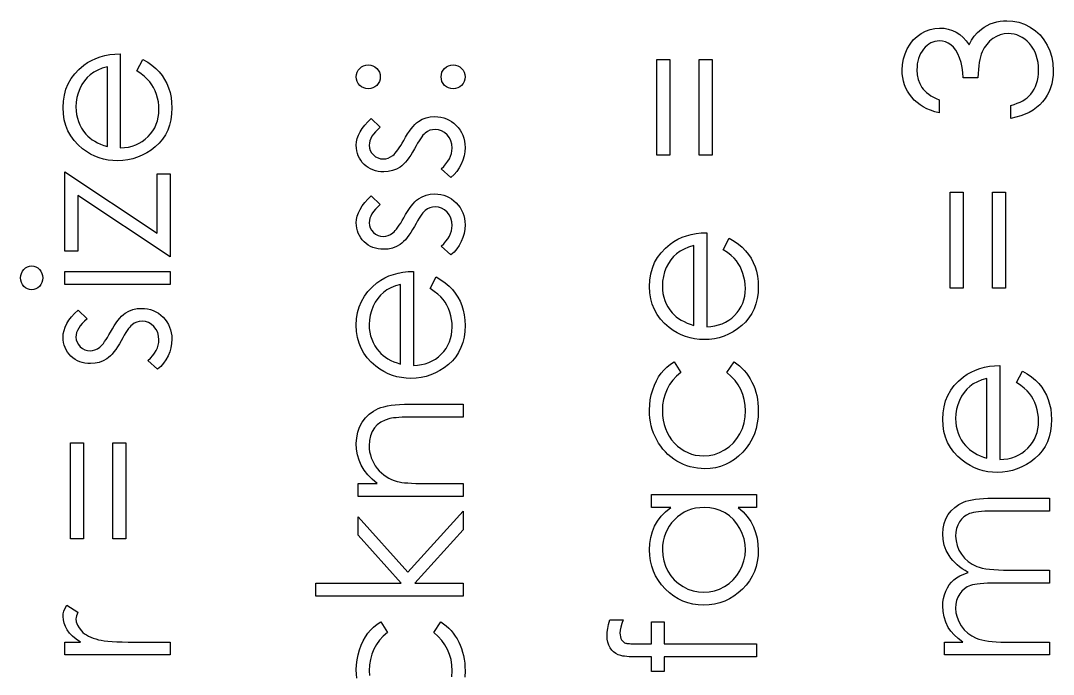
# Model space of a CAD drawing. Header units: millimetres. Extents: x -512 to -50, y 143 to 454.
# Drawn here: x -402.49 to -380.95, y 183.15 to 196.79 of the extents above; entities that cross this region are included whole.
import ezdxf

# ---------------------------------------------------------------- set-up
doc = ezdxf.new("R2010")
doc.units = ezdxf.units.MM

msp = doc.modelspace()

# ---------------------------------------------------------------- linework, layer by layer
at = {"color": 7, "linetype": 'Continuous', "flags": 128}
for points in [[(-383.337, 195.133), (-383.337, 194.863), (-383.337, 194.863), (-383.427, 194.887), (-383.512, 194.916), (-383.591, 194.949), (-383.665, 194.987), (-383.733, 195.03), (-383.796, 195.078), (-383.855, 195.131), (-383.907, 195.189), (-383.954, 195.25), (-383.994, 195.314), (-384.028, 195.381), (-384.057, 195.451), (-384.078, 195.523), (-384.094, 195.598), (-384.104, 195.676), (-384.107, 195.756), (-384.107, 195.756), (-384.1, 195.874), (-384.08, 195.987), (-384.046, 196.095), (-383.999, 196.201), (-383.941, 196.298), (-383.873, 196.383), (-383.795, 196.457), (-383.709, 196.52), (-383.616, 196.569), (-383.522, 196.604), (-383.426, 196.625), (-383.327, 196.633), (-383.327, 196.633), (-383.232, 196.627), (-383.143, 196.611), (-383.058, 196.583), (-382.978, 196.545), (-382.903, 196.496), (-382.834, 196.436), (-382.769, 196.365), (-382.71, 196.282), (-382.71, 196.282), (-382.661, 196.377), (-382.602, 196.463), (-382.533, 196.539), (-382.454, 196.607), (-382.454, 196.607), (-382.394, 196.649), (-382.331, 196.686), (-382.268, 196.717), (-382.201, 196.742), (-382.134, 196.761), (-382.065, 196.775), (-381.994, 196.783), (-381.921, 196.786), (-381.921, 196.786), (-381.795, 196.778), (-381.673, 196.752), (-381.552, 196.71), (-381.436, 196.649), (-381.327, 196.575), (-381.231, 196.488), (-381.149, 196.389), (-381.079, 196.277), (-381.024, 196.155), (-380.984, 196.027), (-380.961, 195.891), (-380.953, 195.749), (-380.953, 195.749), (-380.956, 195.652), (-380.967, 195.56), (-380.985, 195.472), (-381.009, 195.387), (-381.04, 195.308), (-381.079, 195.232), (-381.125, 195.16), (-381.177, 195.092), (-381.237, 195.029), (-381.303, 194.972), (-381.376, 194.92), (-381.455, 194.874), (-381.54, 194.834), (-381.633, 194.8), (-381.732, 194.771), (-381.837, 194.748), (-381.837, 194.748), (-381.837, 195.017), (-381.837, 195.017), (-381.768, 195.039), (-381.704, 195.062), (-381.644, 195.089), (-381.59, 195.117), (-381.541, 195.147), (-381.497, 195.18), (-381.457, 195.215), (-381.423, 195.252), (-381.423, 195.252), (-381.385, 195.303), (-381.352, 195.357), (-381.323, 195.415), (-381.301, 195.476), (-381.283, 195.54), (-381.271, 195.608), (-381.263, 195.679), (-381.26, 195.753), (-381.26, 195.753), (-381.263, 195.838), (-381.272, 195.917), (-381.287, 195.993), (-381.308, 196.065), (-381.334, 196.131), (-381.367, 196.195), (-381.406, 196.253), (-381.45, 196.308), (-381.499, 196.357), (-381.549, 196.399), (-381.602, 196.436), (-381.656, 196.465), (-381.713, 196.488), (-381.772, 196.504), (-381.833, 196.514), (-381.895, 196.517), (-381.895, 196.517), (-381.979, 196.511), (-382.06, 196.491), (-382.138, 196.459), (-382.214, 196.413), (-382.283, 196.357), (-382.343, 196.292), (-382.394, 196.217), (-382.436, 196.134), (-382.455, 196.088), (-382.471, 196.035), (-382.485, 195.977), (-382.497, 195.912), (-382.508, 195.842), (-382.517, 195.765), (-382.524, 195.683), (-382.53, 195.594), (-382.53, 195.594), (-382.837, 195.594), (-382.837, 195.594), (-382.842, 195.705), (-382.855, 195.811), (-382.877, 195.912), (-382.908, 196.008), (-382.946, 196.095), (-382.989, 196.169), (-383.037, 196.23), (-383.089, 196.279), (-383.145, 196.316), (-383.203, 196.342), (-383.265, 196.358), (-383.328, 196.363), (-383.328, 196.363), (-383.375, 196.361), (-383.421, 196.353), (-383.465, 196.339), (-383.507, 196.321), (-383.547, 196.297), (-383.586, 196.267), (-383.623, 196.232), (-383.659, 196.192), (-383.692, 196.148), (-383.72, 196.101), (-383.744, 196.051), (-383.764, 195.999), (-383.779, 195.943), (-383.79, 195.885), (-383.796, 195.824), (-383.799, 195.76), (-383.799, 195.76), (-383.792, 195.658), (-383.772, 195.562), (-383.74, 195.475), (-383.694, 195.393), (-383.665, 195.356), (-383.632, 195.32), (-383.595, 195.285), (-383.552, 195.252), (-383.505, 195.219), (-383.454, 195.189), (-383.398, 195.16), (-383.337, 195.133)], [(-400.068, 195.74), (-399.942, 195.979), (-399.942, 195.979), (-399.842, 195.92), (-399.752, 195.857), (-399.672, 195.789), (-399.602, 195.717), (-399.541, 195.641), (-399.488, 195.561), (-399.442, 195.475), (-399.405, 195.384), (-399.376, 195.289), (-399.354, 195.187), (-399.342, 195.08), (-399.337, 194.966), (-399.337, 194.966), (-399.343, 194.84), (-399.359, 194.721), (-399.386, 194.609), (-399.424, 194.504), (-399.473, 194.407), (-399.532, 194.316), (-399.602, 194.232), (-399.683, 194.155), (-399.771, 194.087), (-399.862, 194.027), (-399.956, 193.978), (-400.052, 193.937), (-400.152, 193.904), (-400.253, 193.881), (-400.358, 193.868), (-400.466, 193.863), (-400.466, 193.863), (-400.567, 193.868), (-400.665, 193.879), (-400.761, 193.899), (-400.854, 193.926), (-400.944, 193.962), (-401.031, 194.005), (-401.116, 194.057), (-401.198, 194.116), (-401.198, 194.116), (-401.293, 194.199), (-401.376, 194.289), (-401.447, 194.386), (-401.504, 194.49), (-401.549, 194.601), (-401.581, 194.718), (-401.6, 194.842), (-401.607, 194.973), (-401.607, 194.973), (-401.6, 195.107), (-401.58, 195.235), (-401.546, 195.356), (-401.498, 195.47), (-401.438, 195.577), (-401.364, 195.676), (-401.276, 195.77), (-401.175, 195.856), (-401.175, 195.856), (-401.096, 195.911), (-401.013, 195.958), (-400.925, 195.999), (-400.833, 196.032), (-400.735, 196.059), (-400.633, 196.078), (-400.526, 196.089), (-400.414, 196.094), (-400.414, 196.094), (-400.414, 194.133), (-400.414, 194.133), (-400.328, 194.138), (-400.245, 194.15), (-400.166, 194.169), (-400.092, 194.196), (-400.021, 194.228), (-399.955, 194.268), (-399.892, 194.315), (-399.833, 194.368), (-399.78, 194.427), (-399.734, 194.489), (-399.695, 194.554), (-399.663, 194.624), (-399.638, 194.696), (-399.621, 194.771), (-399.61, 194.85), (-399.607, 194.933), (-399.607, 194.933), (-399.61, 195.013), (-399.619, 195.092), (-399.635, 195.17), (-399.658, 195.247), (-399.686, 195.321), (-399.718, 195.389), (-399.754, 195.451), (-399.794, 195.507), (-399.843, 195.562), (-399.905, 195.619), (-399.98, 195.678), (-400.068, 195.74)], [(-400.683, 195.825), (-400.79, 195.793), (-400.884, 195.754), (-400.968, 195.709), (-401.04, 195.657), (-401.104, 195.598), (-401.161, 195.53), (-401.212, 195.453), (-401.256, 195.367), (-401.291, 195.276), (-401.317, 195.181), (-401.332, 195.085), (-401.337, 194.987), (-401.337, 194.987), (-401.334, 194.906), (-401.325, 194.828), (-401.308, 194.753), (-401.286, 194.681), (-401.257, 194.612), (-401.222, 194.545), (-401.18, 194.482), (-401.132, 194.422), (-401.132, 194.422), (-401.092, 194.38), (-401.048, 194.341), (-400.999, 194.304), (-400.945, 194.27), (-400.887, 194.239), (-400.823, 194.21), (-400.756, 194.184), (-400.683, 194.161), (-400.683, 194.161), (-400.683, 195.825)], [(-395.491, 195.613), (-395.486, 195.663), (-395.473, 195.71), (-395.45, 195.752), (-395.418, 195.79), (-395.38, 195.822), (-395.338, 195.845), (-395.292, 195.859), (-395.241, 195.863), (-395.241, 195.863), (-395.191, 195.859), (-395.144, 195.845), (-395.102, 195.822), (-395.064, 195.79), (-395.032, 195.752), (-395.009, 195.71), (-394.996, 195.663), (-394.991, 195.613), (-394.991, 195.613), (-394.996, 195.564), (-395.009, 195.518), (-395.032, 195.475), (-395.064, 195.437), (-395.102, 195.405), (-395.144, 195.382), (-395.191, 195.368), (-395.241, 195.363), (-395.241, 195.363), (-395.29, 195.368), (-395.337, 195.382), (-395.379, 195.405), (-395.418, 195.437), (-395.45, 195.475), (-395.473, 195.518), (-395.486, 195.564), (-395.491, 195.613)], [(-393.722, 195.613), (-393.717, 195.663), (-393.704, 195.71), (-393.681, 195.752), (-393.649, 195.79), (-393.611, 195.822), (-393.569, 195.845), (-393.522, 195.859), (-393.472, 195.863), (-393.472, 195.863), (-393.423, 195.859), (-393.376, 195.845), (-393.334, 195.822), (-393.296, 195.79), (-393.263, 195.752), (-393.241, 195.71), (-393.227, 195.663), (-393.222, 195.613), (-393.222, 195.613), (-393.227, 195.564), (-393.241, 195.518), (-393.263, 195.475), (-393.296, 195.437), (-393.334, 195.405), (-393.376, 195.382), (-393.423, 195.368), (-393.472, 195.363), (-393.472, 195.363), (-393.522, 195.368), (-393.569, 195.382), (-393.611, 195.405), (-393.649, 195.437), (-393.681, 195.475), (-393.704, 195.518), (-393.717, 195.564), (-393.722, 195.613)], [(-389.222, 195.979), (-388.953, 195.979), (-388.953, 195.979), (-388.953, 193.979), (-388.953, 193.979), (-389.222, 193.979), (-389.222, 193.979), (-389.222, 195.979)], [(-388.337, 195.979), (-388.068, 195.979), (-388.068, 195.979), (-388.068, 193.979), (-388.068, 193.979), (-388.337, 193.979), (-388.337, 193.979), (-388.337, 195.979)], [(-395.179, 194.748), (-394.991, 194.565), (-394.991, 194.565), (-395.045, 194.517), (-395.092, 194.469), (-395.132, 194.421), (-395.164, 194.374), (-395.189, 194.327), (-395.208, 194.28), (-395.218, 194.233), (-395.222, 194.187), (-395.222, 194.187), (-395.217, 194.13), (-395.2, 194.078), (-395.172, 194.029), (-395.134, 193.985), (-395.087, 193.949), (-395.037, 193.923), (-394.984, 193.907), (-394.927, 193.902), (-394.927, 193.902), (-394.875, 193.907), (-394.825, 193.92), (-394.776, 193.944), (-394.728, 193.976), (-394.728, 193.976), (-394.703, 193.997), (-394.677, 194.024), (-394.651, 194.055), (-394.623, 194.092), (-394.595, 194.134), (-394.564, 194.181), (-394.534, 194.232), (-394.502, 194.289), (-394.502, 194.289), (-394.462, 194.359), (-394.423, 194.423), (-394.384, 194.481), (-394.345, 194.533), (-394.307, 194.58), (-394.269, 194.621), (-394.232, 194.655), (-394.194, 194.684), (-394.194, 194.684), (-394.117, 194.729), (-394.034, 194.761), (-393.947, 194.78), (-393.855, 194.786), (-393.855, 194.786), (-393.79, 194.783), (-393.728, 194.775), (-393.668, 194.761), (-393.611, 194.741), (-393.555, 194.714), (-393.503, 194.683), (-393.454, 194.646), (-393.406, 194.603), (-393.363, 194.555), (-393.326, 194.505), (-393.294, 194.452), (-393.268, 194.396), (-393.248, 194.338), (-393.233, 194.276), (-393.225, 194.211), (-393.222, 194.144), (-393.222, 194.144), (-393.227, 194.053), (-393.242, 193.965), (-393.266, 193.878), (-393.301, 193.794), (-393.345, 193.714), (-393.395, 193.641), (-393.453, 193.576), (-393.519, 193.517), (-393.519, 193.517), (-393.722, 193.696), (-393.722, 193.696), (-393.668, 193.747), (-393.621, 193.8), (-393.581, 193.853), (-393.549, 193.907), (-393.524, 193.961), (-393.506, 194.017), (-393.495, 194.073), (-393.491, 194.13), (-393.491, 194.13), (-393.498, 194.208), (-393.518, 194.279), (-393.55, 194.345), (-393.596, 194.404), (-393.651, 194.454), (-393.711, 194.489), (-393.775, 194.51), (-393.844, 194.517), (-393.844, 194.517), (-393.901, 194.512), (-393.955, 194.499), (-394.006, 194.476), (-394.053, 194.443), (-394.053, 194.443), (-394.076, 194.422), (-394.101, 194.395), (-394.127, 194.362), (-394.154, 194.324), (-394.183, 194.279), (-394.214, 194.229), (-394.245, 194.173), (-394.279, 194.111), (-394.279, 194.111), (-394.317, 194.044), (-394.355, 193.983), (-394.393, 193.928), (-394.43, 193.877), (-394.467, 193.833), (-394.504, 193.794), (-394.542, 193.761), (-394.578, 193.733), (-394.578, 193.733), (-394.655, 193.689), (-394.736, 193.658), (-394.823, 193.639), (-394.916, 193.633), (-394.916, 193.633), (-394.977, 193.635), (-395.034, 193.642), (-395.09, 193.655), (-395.143, 193.672), (-395.193, 193.694), (-395.241, 193.721), (-395.286, 193.753), (-395.328, 193.789), (-395.366, 193.83), (-395.399, 193.874), (-395.427, 193.919), (-395.45, 193.967), (-395.468, 194.018), (-395.481, 194.072), (-395.489, 194.128), (-395.491, 194.187), (-395.491, 194.187), (-395.486, 194.256), (-395.472, 194.326), (-395.447, 194.396), (-395.413, 194.467), (-395.369, 194.536), (-395.316, 194.607), (-395.253, 194.678), (-395.179, 194.748)], [(-401.568, 191.979), (-401.568, 193.633), (-401.568, 193.633), (-399.645, 192.357), (-399.645, 192.357), (-399.645, 193.594), (-399.645, 193.594), (-399.376, 193.594), (-399.376, 193.594), (-399.376, 191.863), (-399.376, 191.863), (-401.299, 193.139), (-401.299, 193.139), (-401.299, 191.979), (-401.299, 191.979), (-401.568, 191.979)], [(-383.106, 193.21), (-382.837, 193.21), (-382.837, 193.21), (-382.837, 191.21), (-382.837, 191.21), (-383.107, 191.21), (-383.107, 191.21), (-383.107, 193.21)], [(-382.222, 193.21), (-381.953, 193.21), (-381.953, 193.21), (-381.953, 191.21), (-381.953, 191.21), (-382.222, 191.21), (-382.222, 191.21), (-382.222, 193.21)], [(-395.179, 193.133), (-394.991, 192.95), (-394.991, 192.95), (-395.045, 192.902), (-395.092, 192.854), (-395.132, 192.806), (-395.164, 192.759), (-395.189, 192.711), (-395.208, 192.664), (-395.218, 192.618), (-395.222, 192.571), (-395.222, 192.571), (-395.217, 192.515), (-395.2, 192.463), (-395.172, 192.414), (-395.134, 192.37), (-395.087, 192.333), (-395.037, 192.308), (-394.984, 192.292), (-394.927, 192.286), (-394.927, 192.286), (-394.875, 192.291), (-394.825, 192.305), (-394.776, 192.329), (-394.728, 192.361), (-394.728, 192.361), (-394.703, 192.382), (-394.677, 192.408), (-394.651, 192.44), (-394.623, 192.476), (-394.595, 192.518), (-394.564, 192.565), (-394.534, 192.617), (-394.502, 192.674), (-394.502, 192.674), (-394.462, 192.744), (-394.423, 192.808), (-394.384, 192.866), (-394.345, 192.918), (-394.307, 192.964), (-394.269, 193.005), (-394.232, 193.04), (-394.194, 193.069), (-394.194, 193.069), (-394.117, 193.113), (-394.034, 193.146), (-393.947, 193.164), (-393.855, 193.171), (-393.855, 193.171), (-393.79, 193.168), (-393.728, 193.16), (-393.668, 193.145), (-393.611, 193.125), (-393.555, 193.099), (-393.503, 193.068), (-393.454, 193.03), (-393.406, 192.987), (-393.363, 192.94), (-393.326, 192.89), (-393.294, 192.837), (-393.268, 192.781), (-393.248, 192.722), (-393.233, 192.66), (-393.225, 192.596), (-393.222, 192.529), (-393.222, 192.529), (-393.227, 192.438), (-393.242, 192.35), (-393.266, 192.263), (-393.301, 192.178), (-393.345, 192.098), (-393.395, 192.026), (-393.453, 191.96), (-393.519, 191.902), (-393.519, 191.902), (-393.722, 192.08), (-393.722, 192.08), (-393.668, 192.132), (-393.621, 192.184), (-393.581, 192.238), (-393.549, 192.291), (-393.524, 192.346), (-393.506, 192.402), (-393.495, 192.458), (-393.491, 192.515), (-393.491, 192.515), (-393.498, 192.592), (-393.518, 192.664), (-393.55, 192.729), (-393.596, 192.789), (-393.651, 192.838), (-393.711, 192.874), (-393.775, 192.895), (-393.844, 192.902), (-393.844, 192.902), (-393.901, 192.897), (-393.955, 192.883), (-394.006, 192.86), (-394.053, 192.828), (-394.053, 192.828), (-394.076, 192.807), (-394.101, 192.78), (-394.127, 192.747), (-394.154, 192.708), (-394.183, 192.664), (-394.214, 192.613), (-394.245, 192.558), (-394.279, 192.496), (-394.279, 192.496), (-394.317, 192.429), (-394.355, 192.368), (-394.393, 192.312), (-394.43, 192.262), (-394.467, 192.217), (-394.504, 192.179), (-394.542, 192.145), (-394.578, 192.118), (-394.578, 192.118), (-394.655, 192.074), (-394.736, 192.042), (-394.823, 192.023), (-394.916, 192.017), (-394.916, 192.017), (-394.977, 192.02), (-395.034, 192.027), (-395.09, 192.039), (-395.143, 192.056), (-395.193, 192.079), (-395.241, 192.106), (-395.286, 192.137), (-395.328, 192.174), (-395.366, 192.215), (-395.399, 192.258), (-395.427, 192.304), (-395.45, 192.352), (-395.468, 192.403), (-395.481, 192.457), (-395.489, 192.512), (-395.491, 192.571), (-395.491, 192.571), (-395.486, 192.641), (-395.472, 192.711), (-395.447, 192.781), (-395.413, 192.851), (-395.369, 192.921), (-395.316, 192.991), (-395.253, 193.062), (-395.179, 193.133)], [(-387.837, 192.009), (-387.712, 192.248), (-387.712, 192.248), (-387.611, 192.189), (-387.521, 192.126), (-387.441, 192.059), (-387.372, 191.987), (-387.31, 191.91), (-387.257, 191.83), (-387.212, 191.744), (-387.174, 191.654), (-387.145, 191.558), (-387.123, 191.457), (-387.111, 191.349), (-387.107, 191.235), (-387.107, 191.235), (-387.112, 191.109), (-387.128, 190.99), (-387.155, 190.878), (-387.193, 190.773), (-387.242, 190.676), (-387.301, 190.585), (-387.372, 190.501), (-387.453, 190.425), (-387.54, 190.356), (-387.631, 190.297), (-387.725, 190.247), (-387.821, 190.206), (-387.921, 190.173), (-388.022, 190.151), (-388.128, 190.137), (-388.235, 190.133), (-388.235, 190.133), (-388.336, 190.137), (-388.435, 190.148), (-388.53, 190.168), (-388.623, 190.196), (-388.714, 190.231), (-388.801, 190.274), (-388.885, 190.326), (-388.967, 190.385), (-388.967, 190.385), (-389.063, 190.469), (-389.146, 190.559), (-389.216, 190.655), (-389.274, 190.759), (-389.318, 190.87), (-389.35, 190.987), (-389.369, 191.111), (-389.376, 191.242), (-389.376, 191.242), (-389.369, 191.377), (-389.349, 191.505), (-389.315, 191.625), (-389.268, 191.739), (-389.208, 191.846), (-389.133, 191.946), (-389.045, 192.039), (-388.944, 192.125), (-388.944, 192.125), (-388.866, 192.18), (-388.783, 192.228), (-388.694, 192.268), (-388.602, 192.301), (-388.504, 192.328), (-388.402, 192.347), (-388.295, 192.359), (-388.183, 192.363), (-388.183, 192.363), (-388.183, 190.402), (-388.183, 190.402), (-388.097, 190.407), (-388.014, 190.419), (-387.935, 190.439), (-387.861, 190.465), (-387.79, 190.497), (-387.724, 190.537), (-387.661, 190.584), (-387.602, 190.637), (-387.549, 190.696), (-387.503, 190.758), (-387.464, 190.824), (-387.432, 190.893), (-387.408, 190.965), (-387.39, 191.041), (-387.379, 191.119), (-387.376, 191.202), (-387.376, 191.202), (-387.379, 191.282), (-387.388, 191.361), (-387.405, 191.439), (-387.427, 191.516), (-387.455, 191.59), (-387.487, 191.658), (-387.523, 191.72), (-387.563, 191.776), (-387.612, 191.831), (-387.674, 191.888), (-387.749, 191.948), (-387.837, 192.009)], [(-388.453, 192.094), (-388.559, 192.062), (-388.653, 192.023), (-388.738, 191.978), (-388.81, 191.926), (-388.873, 191.868), (-388.93, 191.799), (-388.981, 191.722), (-389.025, 191.636), (-389.06, 191.545), (-389.086, 191.451), (-389.101, 191.354), (-389.107, 191.256), (-389.107, 191.256), (-389.104, 191.175), (-389.094, 191.097), (-389.078, 191.022), (-389.055, 190.951), (-389.026, 190.881), (-388.991, 190.815), (-388.949, 190.752), (-388.901, 190.691), (-388.901, 190.691), (-388.861, 190.649), (-388.817, 190.61), (-388.768, 190.573), (-388.714, 190.539), (-388.656, 190.508), (-388.593, 190.479), (-388.525, 190.454), (-388.453, 190.43), (-388.453, 190.43), (-388.453, 192.094)], [(-402.491, 191.42), (-402.487, 191.47), (-402.474, 191.516), (-402.453, 191.559), (-402.423, 191.597), (-402.388, 191.63), (-402.348, 191.652), (-402.305, 191.666), (-402.259, 191.671), (-402.259, 191.671), (-402.214, 191.666), (-402.172, 191.652), (-402.133, 191.63), (-402.098, 191.597), (-402.068, 191.559), (-402.046, 191.516), (-402.034, 191.47), (-402.03, 191.42), (-402.03, 191.42), (-402.034, 191.371), (-402.046, 191.326), (-402.068, 191.283), (-402.098, 191.244), (-402.133, 191.213), (-402.172, 191.19), (-402.214, 191.176), (-402.259, 191.171), (-402.259, 191.171), (-402.305, 191.176), (-402.348, 191.19), (-402.388, 191.213), (-402.423, 191.244), (-402.453, 191.283), (-402.474, 191.326), (-402.487, 191.371), (-402.491, 191.42)], [(-401.568, 191.286), (-401.568, 191.556), (-401.568, 191.556), (-399.376, 191.556), (-399.376, 191.556), (-399.376, 191.286), (-399.376, 191.286), (-401.568, 191.286)], [(-393.953, 191.201), (-393.827, 191.44), (-393.827, 191.44), (-393.727, 191.381), (-393.637, 191.318), (-393.557, 191.251), (-393.487, 191.179), (-393.426, 191.103), (-393.373, 191.022), (-393.327, 190.936), (-393.29, 190.846), (-393.26, 190.75), (-393.239, 190.649), (-393.226, 190.541), (-393.222, 190.428), (-393.222, 190.428), (-393.227, 190.301), (-393.244, 190.183), (-393.271, 190.071), (-393.308, 189.966), (-393.357, 189.868), (-393.417, 189.777), (-393.487, 189.693), (-393.568, 189.617), (-393.656, 189.548), (-393.747, 189.489), (-393.84, 189.439), (-393.936, 189.398), (-394.036, 189.366), (-394.138, 189.343), (-394.243, 189.33), (-394.351, 189.325), (-394.351, 189.325), (-394.451, 189.329), (-394.55, 189.341), (-394.646, 189.36), (-394.739, 189.388), (-394.829, 189.423), (-394.916, 189.467), (-395.001, 189.518), (-395.083, 189.577), (-395.083, 189.577), (-395.178, 189.661), (-395.261, 189.751), (-395.331, 189.848), (-395.389, 189.952), (-395.433, 190.062), (-395.465, 190.179), (-395.485, 190.303), (-395.491, 190.434), (-395.491, 190.434), (-395.485, 190.569), (-395.464, 190.697), (-395.43, 190.818), (-395.383, 190.931), (-395.323, 191.038), (-395.248, 191.138), (-395.161, 191.231), (-395.06, 191.317), (-395.06, 191.317), (-394.981, 191.372), (-394.898, 191.42), (-394.81, 191.461), (-394.717, 191.494), (-394.62, 191.52), (-394.518, 191.539), (-394.411, 191.551), (-394.299, 191.556), (-394.299, 191.556), (-394.299, 189.594), (-394.299, 189.594), (-394.212, 189.6), (-394.129, 189.612), (-394.051, 189.631), (-393.976, 189.657), (-393.906, 189.69), (-393.839, 189.729), (-393.777, 189.776), (-393.718, 189.83), (-393.665, 189.889), (-393.619, 189.951), (-393.58, 190.016), (-393.548, 190.085), (-393.523, 190.157), (-393.506, 190.233), (-393.495, 190.312), (-393.491, 190.394), (-393.491, 190.394), (-393.494, 190.475), (-393.504, 190.553), (-393.52, 190.631), (-393.543, 190.708), (-393.57, 190.782), (-393.602, 190.85), (-393.638, 190.912), (-393.679, 190.969), (-393.727, 191.023), (-393.789, 191.08), (-393.864, 191.14), (-393.953, 191.201)], [(-394.568, 191.286), (-394.674, 191.255), (-394.769, 191.216), (-394.853, 191.17), (-394.925, 191.119), (-394.989, 191.06), (-395.045, 190.991), (-395.096, 190.914), (-395.14, 190.829), (-395.176, 190.737), (-395.201, 190.643), (-395.217, 190.547), (-395.222, 190.448), (-395.222, 190.448), (-395.219, 190.368), (-395.209, 190.289), (-395.193, 190.214), (-395.17, 190.143), (-395.141, 190.073), (-395.107, 190.007), (-395.064, 189.944), (-395.016, 189.883), (-395.016, 189.883), (-394.977, 189.841), (-394.932, 189.802), (-394.884, 189.765), (-394.83, 189.732), (-394.771, 189.701), (-394.708, 189.672), (-394.641, 189.646), (-394.568, 189.622), (-394.568, 189.622), (-394.568, 191.286)], [(-401.294, 190.748), (-401.107, 190.565), (-401.107, 190.565), (-401.161, 190.517), (-401.208, 190.469), (-401.247, 190.421), (-401.28, 190.374), (-401.305, 190.327), (-401.323, 190.28), (-401.334, 190.233), (-401.337, 190.187), (-401.337, 190.187), (-401.332, 190.13), (-401.315, 190.078), (-401.287, 190.029), (-401.249, 189.985), (-401.203, 189.949), (-401.153, 189.923), (-401.099, 189.907), (-401.042, 189.902), (-401.042, 189.902), (-400.991, 189.907), (-400.941, 189.92), (-400.891, 189.944), (-400.843, 189.976), (-400.843, 189.976), (-400.819, 189.997), (-400.793, 190.024), (-400.766, 190.055), (-400.739, 190.092), (-400.71, 190.134), (-400.68, 190.181), (-400.649, 190.232), (-400.617, 190.289), (-400.617, 190.289), (-400.578, 190.359), (-400.539, 190.423), (-400.5, 190.481), (-400.461, 190.533), (-400.423, 190.58), (-400.385, 190.621), (-400.347, 190.655), (-400.31, 190.684), (-400.31, 190.684), (-400.232, 190.729), (-400.149, 190.761), (-400.063, 190.78), (-399.971, 190.786), (-399.971, 190.786), (-399.906, 190.783), (-399.843, 190.775), (-399.783, 190.761), (-399.726, 190.741), (-399.671, 190.714), (-399.619, 190.683), (-399.569, 190.646), (-399.522, 190.603), (-399.479, 190.555), (-399.441, 190.505), (-399.409, 190.452), (-399.384, 190.396), (-399.363, 190.338), (-399.349, 190.276), (-399.34, 190.211), (-399.337, 190.144), (-399.337, 190.144), (-399.342, 190.053), (-399.357, 189.965), (-399.382, 189.878), (-399.417, 189.794), (-399.46, 189.714), (-399.51, 189.641), (-399.569, 189.576), (-399.634, 189.517), (-399.634, 189.517), (-399.837, 189.696), (-399.837, 189.696), (-399.783, 189.747), (-399.736, 189.8), (-399.697, 189.853), (-399.664, 189.907), (-399.639, 189.961), (-399.621, 190.017), (-399.61, 190.073), (-399.607, 190.13), (-399.607, 190.13), (-399.613, 190.208), (-399.633, 190.279), (-399.665, 190.345), (-399.712, 190.404), (-399.766, 190.454), (-399.826, 190.489), (-399.89, 190.51), (-399.959, 190.517), (-399.959, 190.517), (-400.016, 190.512), (-400.07, 190.499), (-400.121, 190.476), (-400.168, 190.443), (-400.168, 190.443), (-400.191, 190.422), (-400.216, 190.395), (-400.242, 190.362), (-400.269, 190.324), (-400.299, 190.279), (-400.329, 190.229), (-400.361, 190.173), (-400.394, 190.111), (-400.394, 190.111), (-400.432, 190.044), (-400.47, 189.983), (-400.508, 189.928), (-400.545, 189.877), (-400.583, 189.833), (-400.62, 189.794), (-400.657, 189.761), (-400.694, 189.733), (-400.694, 189.733), (-400.77, 189.689), (-400.852, 189.658), (-400.939, 189.639), (-401.031, 189.633), (-401.031, 189.633), (-401.092, 189.635), (-401.15, 189.642), (-401.205, 189.655), (-401.258, 189.672), (-401.308, 189.694), (-401.356, 189.721), (-401.401, 189.753), (-401.443, 189.789), (-401.482, 189.83), (-401.515, 189.874), (-401.543, 189.919), (-401.566, 189.967), (-401.584, 190.018), (-401.596, 190.072), (-401.604, 190.128), (-401.607, 190.187), (-401.607, 190.187), (-401.602, 190.256), (-401.587, 190.326), (-401.563, 190.396), (-401.528, 190.467), (-401.485, 190.536), (-401.431, 190.607), (-401.368, 190.678), (-401.295, 190.748)], [(-388.862, 189.671), (-388.722, 189.446), (-388.722, 189.446), (-388.812, 189.369), (-388.89, 189.286), (-388.956, 189.196), (-389.01, 189.1), (-389.052, 188.997), (-389.083, 188.887), (-389.101, 188.771), (-389.107, 188.648), (-389.107, 188.648), (-389.102, 188.549), (-389.091, 188.454), (-389.071, 188.364), (-389.044, 188.278), (-389.009, 188.196), (-388.965, 188.119), (-388.915, 188.045), (-388.856, 187.976), (-388.792, 187.914), (-388.724, 187.86), (-388.653, 187.814), (-388.578, 187.776), (-388.501, 187.747), (-388.42, 187.726), (-388.335, 187.714), (-388.247, 187.71), (-388.247, 187.71), (-388.132, 187.717), (-388.021, 187.74), (-387.913, 187.779), (-387.808, 187.832), (-387.712, 187.899), (-387.626, 187.978), (-387.552, 188.068), (-387.489, 188.169), (-387.439, 188.28), (-387.404, 188.396), (-387.383, 188.52), (-387.376, 188.649), (-387.376, 188.649), (-387.382, 188.768), (-387.4, 188.882), (-387.43, 188.99), (-387.472, 189.092), (-387.526, 189.189), (-387.592, 189.28), (-387.67, 189.366), (-387.76, 189.446), (-387.76, 189.446), (-387.613, 189.671), (-387.613, 189.671), (-387.554, 189.63), (-387.499, 189.586), (-387.447, 189.538), (-387.399, 189.487), (-387.354, 189.433), (-387.313, 189.374), (-387.274, 189.313), (-387.239, 189.249), (-387.208, 189.181), (-387.181, 189.112), (-387.158, 189.04), (-387.14, 188.966), (-387.125, 188.889), (-387.115, 188.81), (-387.108, 188.729), (-387.107, 188.645), (-387.107, 188.645), (-387.111, 188.518), (-387.127, 188.396), (-387.152, 188.28), (-387.188, 188.17), (-387.234, 188.065), (-387.29, 187.965), (-387.356, 187.871), (-387.432, 187.783), (-387.516, 187.702), (-387.604, 187.633), (-387.696, 187.574), (-387.792, 187.526), (-387.894, 187.488), (-387.999, 187.462), (-388.109, 187.446), (-388.223, 187.44), (-388.223, 187.44), (-388.301, 187.443), (-388.377, 187.451), (-388.452, 187.463), (-388.525, 187.481), (-388.598, 187.503), (-388.668, 187.53), (-388.738, 187.563), (-388.805, 187.6), (-388.871, 187.642), (-388.932, 187.688), (-388.991, 187.737), (-389.045, 187.791), (-389.095, 187.847), (-389.142, 187.908), (-389.185, 187.973), (-389.225, 188.041), (-389.26, 188.112), (-389.291, 188.185), (-389.317, 188.26), (-389.338, 188.338), (-389.355, 188.417), (-389.366, 188.498), (-389.373, 188.582), (-389.376, 188.667), (-389.376, 188.667), (-389.372, 188.775), (-389.359, 188.881), (-389.339, 188.985), (-389.309, 189.088), (-389.273, 189.185), (-389.232, 189.275), (-389.186, 189.357), (-389.135, 189.431), (-389.078, 189.499), (-389.013, 189.562), (-388.941, 189.619), (-388.862, 189.671)], [(-381.722, 189.24), (-381.596, 189.479), (-381.596, 189.479), (-381.496, 189.42), (-381.406, 189.357), (-381.326, 189.289), (-381.256, 189.217), (-381.195, 189.141), (-381.142, 189.061), (-381.096, 188.975), (-381.059, 188.884), (-381.03, 188.789), (-381.008, 188.687), (-380.995, 188.58), (-380.991, 188.466), (-380.991, 188.466), (-380.997, 188.34), (-381.013, 188.221), (-381.04, 188.109), (-381.078, 188.004), (-381.126, 187.907), (-381.186, 187.816), (-381.256, 187.732), (-381.337, 187.655), (-381.425, 187.587), (-381.516, 187.527), (-381.61, 187.478), (-381.706, 187.437), (-381.805, 187.404), (-381.907, 187.381), (-382.012, 187.368), (-382.12, 187.363), (-382.12, 187.363), (-382.221, 187.368), (-382.319, 187.379), (-382.415, 187.399), (-382.508, 187.426), (-382.598, 187.462), (-382.685, 187.505), (-382.77, 187.557), (-382.852, 187.616), (-382.852, 187.616), (-382.947, 187.699), (-383.03, 187.789), (-383.101, 187.886), (-383.158, 187.99), (-383.203, 188.101), (-383.235, 188.218), (-383.254, 188.342), (-383.26, 188.473), (-383.26, 188.473), (-383.254, 188.607), (-383.233, 188.735), (-383.2, 188.856), (-383.152, 188.97), (-383.092, 189.077), (-383.018, 189.176), (-382.93, 189.27), (-382.829, 189.356), (-382.829, 189.356), (-382.75, 189.411), (-382.667, 189.458), (-382.579, 189.499), (-382.486, 189.532), (-382.389, 189.559), (-382.287, 189.578), (-382.18, 189.589), (-382.068, 189.594), (-382.068, 189.594), (-382.068, 187.633), (-382.068, 187.633), (-381.982, 187.638), (-381.899, 187.65), (-381.82, 187.669), (-381.745, 187.696), (-381.675, 187.728), (-381.608, 187.768), (-381.546, 187.815), (-381.487, 187.868), (-381.434, 187.927), (-381.388, 187.989), (-381.349, 188.054), (-381.317, 188.124), (-381.292, 188.196), (-381.275, 188.271), (-381.264, 188.35), (-381.26, 188.433), (-381.26, 188.433), (-381.263, 188.513), (-381.273, 188.592), (-381.289, 188.67), (-381.312, 188.747), (-381.34, 188.821), (-381.372, 188.889), (-381.408, 188.951), (-381.448, 189.007), (-381.497, 189.062), (-381.558, 189.119), (-381.634, 189.178), (-381.722, 189.24)], [(-382.337, 189.325), (-382.444, 189.293), (-382.538, 189.254), (-382.622, 189.209), (-382.694, 189.157), (-382.758, 189.098), (-382.814, 189.03), (-382.866, 188.953), (-382.909, 188.867), (-382.945, 188.776), (-382.971, 188.681), (-382.986, 188.585), (-382.991, 188.487), (-382.991, 188.487), (-382.988, 188.406), (-382.979, 188.328), (-382.962, 188.253), (-382.939, 188.181), (-382.911, 188.112), (-382.876, 188.045), (-382.834, 187.982), (-382.786, 187.922), (-382.786, 187.922), (-382.746, 187.88), (-382.701, 187.841), (-382.653, 187.804), (-382.599, 187.77), (-382.54, 187.739), (-382.477, 187.71), (-382.41, 187.684), (-382.337, 187.661), (-382.337, 187.661), (-382.337, 189.325)], [(-395.452, 186.863), (-395.453, 187.133), (-395.453, 187.133), (-395.057, 187.133), (-395.057, 187.133), (-395.163, 187.221), (-395.253, 187.314), (-395.328, 187.411), (-395.388, 187.513), (-395.433, 187.619), (-395.465, 187.731), (-395.485, 187.847), (-395.491, 187.967), (-395.491, 187.967), (-395.483, 188.088), (-395.46, 188.202), (-395.421, 188.309), (-395.367, 188.409), (-395.3, 188.499), (-395.222, 188.577), (-395.134, 188.642), (-395.034, 188.695), (-394.977, 188.716), (-394.914, 188.735), (-394.843, 188.75), (-394.765, 188.764), (-394.68, 188.773), (-394.587, 188.78), (-394.487, 188.785), (-394.38, 188.786), (-394.38, 188.786), (-393.26, 188.786), (-393.26, 188.786), (-393.26, 188.517), (-393.26, 188.517), (-394.292, 188.517), (-394.292, 188.517), (-394.381, 188.517), (-394.463, 188.515), (-394.537, 188.513), (-394.603, 188.509), (-394.662, 188.505), (-394.712, 188.499), (-394.756, 188.493), (-394.79, 188.485), (-394.79, 188.485), (-394.891, 188.455), (-394.979, 188.412), (-395.053, 188.358), (-395.114, 188.292), (-395.161, 188.216), (-395.195, 188.128), (-395.215, 188.029), (-395.222, 187.92), (-395.222, 187.92), (-395.22, 187.855), (-395.212, 187.792), (-395.198, 187.73), (-395.18, 187.67), (-395.156, 187.612), (-395.128, 187.556), (-395.094, 187.501), (-395.055, 187.448), (-395.012, 187.398), (-394.967, 187.353), (-394.918, 187.312), (-394.868, 187.276), (-394.815, 187.244), (-394.76, 187.216), (-394.701, 187.193), (-394.641, 187.174), (-394.641, 187.174), (-394.597, 187.164), (-394.544, 187.156), (-394.483, 187.149), (-394.414, 187.143), (-394.336, 187.139), (-394.25, 187.135), (-394.156, 187.133), (-394.053, 187.133), (-394.053, 187.133), (-393.26, 187.133), (-393.26, 187.133), (-393.26, 186.863), (-393.26, 186.863), (-395.453, 186.863)], [(-401.453, 187.979), (-401.183, 187.979), (-401.183, 187.979), (-401.183, 185.979), (-401.183, 185.979), (-401.453, 185.979), (-401.453, 185.979), (-401.453, 187.979)], [(-400.568, 187.979), (-400.299, 187.979), (-400.299, 187.979), (-400.299, 185.979), (-400.299, 185.979), (-400.568, 185.979), (-400.568, 185.979), (-400.568, 187.979)], [(-389.337, 186.902), (-387.145, 186.902), (-387.145, 186.902), (-387.145, 186.633), (-387.145, 186.633), (-387.524, 186.633), (-387.524, 186.633), (-387.423, 186.539), (-387.336, 186.442), (-387.265, 186.337), (-387.207, 186.228), (-387.163, 186.113), (-387.132, 185.993), (-387.113, 185.868), (-387.107, 185.737), (-387.107, 185.737), (-387.112, 185.621), (-387.128, 185.509), (-387.153, 185.402), (-387.189, 185.298), (-387.236, 185.2), (-387.293, 185.105), (-387.361, 185.015), (-387.439, 184.929), (-387.524, 184.85), (-387.614, 184.782), (-387.708, 184.725), (-387.807, 184.678), (-387.911, 184.641), (-388.018, 184.615), (-388.131, 184.6), (-388.247, 184.594), (-388.247, 184.594), (-388.361, 184.6), (-388.472, 184.615), (-388.578, 184.642), (-388.68, 184.679), (-388.777, 184.726), (-388.87, 184.784), (-388.96, 184.853), (-389.045, 184.932), (-389.122, 185.018), (-389.189, 185.11), (-389.247, 185.205), (-389.293, 185.304), (-389.33, 185.408), (-389.355, 185.517), (-389.37, 185.629), (-389.376, 185.746), (-389.376, 185.746), (-389.369, 185.88), (-389.349, 186.007), (-389.316, 186.128), (-389.269, 186.242), (-389.208, 186.35), (-389.132, 186.451), (-389.039, 186.545), (-388.932, 186.633), (-388.932, 186.633), (-389.337, 186.633), (-389.337, 186.633), (-389.337, 186.902)], [(-383.222, 183.556), (-383.222, 183.825), (-383.222, 183.825), (-382.841, 183.825), (-382.841, 183.825), (-382.939, 183.899), (-383.024, 183.975), (-383.093, 184.051), (-383.149, 184.129), (-383.149, 184.129), (-383.198, 184.238), (-383.233, 184.35), (-383.253, 184.464), (-383.26, 184.581), (-383.26, 184.581), (-383.256, 184.66), (-383.245, 184.737), (-383.225, 184.812), (-383.197, 184.885), (-383.163, 184.954), (-383.124, 185.016), (-383.08, 185.072), (-383.03, 185.121), (-382.973, 185.164), (-382.903, 185.206), (-382.823, 185.244), (-382.731, 185.279), (-382.731, 185.279), (-382.794, 185.315), (-382.853, 185.353), (-382.908, 185.394), (-382.959, 185.437), (-383.007, 185.482), (-383.051, 185.529), (-383.09, 185.578), (-383.126, 185.63), (-383.185, 185.737), (-383.227, 185.848), (-383.252, 185.963), (-383.26, 186.083), (-383.26, 186.083), (-383.253, 186.193), (-383.232, 186.296), (-383.197, 186.393), (-383.147, 186.483), (-383.084, 186.564), (-383.01, 186.634), (-382.925, 186.693), (-382.829, 186.741), (-382.775, 186.761), (-382.714, 186.777), (-382.647, 186.792), (-382.573, 186.804), (-382.494, 186.813), (-382.408, 186.82), (-382.316, 186.824), (-382.217, 186.825), (-382.217, 186.825), (-381.03, 186.825), (-381.03, 186.825), (-381.03, 186.556), (-381.03, 186.556), (-382.218, 186.556), (-382.218, 186.556), (-382.302, 186.555), (-382.38, 186.553), (-382.45, 186.548), (-382.514, 186.543), (-382.571, 186.536), (-382.621, 186.527), (-382.664, 186.517), (-382.7, 186.505), (-382.763, 186.475), (-382.819, 186.436), (-382.868, 186.387), (-382.911, 186.33), (-382.946, 186.266), (-382.971, 186.195), (-382.986, 186.119), (-382.991, 186.036), (-382.991, 186.036), (-382.983, 185.934), (-382.961, 185.838), (-382.923, 185.744), (-382.871, 185.656), (-382.806, 185.576), (-382.731, 185.507), (-382.646, 185.45), (-382.551, 185.404), (-382.497, 185.386), (-382.434, 185.369), (-382.363, 185.356), (-382.283, 185.345), (-382.196, 185.336), (-382.1, 185.33), (-381.995, 185.326), (-381.882, 185.325), (-381.882, 185.325), (-381.03, 185.325), (-381.03, 185.325), (-381.03, 185.056), (-381.03, 185.056), (-382.144, 185.056), (-382.144, 185.056), (-382.239, 185.055), (-382.326, 185.053), (-382.405, 185.048), (-382.476, 185.043), (-382.539, 185.036), (-382.593, 185.027), (-382.641, 185.017), (-382.68, 185.005), (-382.747, 184.976), (-382.807, 184.937), (-382.86, 184.888), (-382.906, 184.83), (-382.944, 184.765), (-382.97, 184.694), (-382.986, 184.617), (-382.991, 184.534), (-382.991, 184.534), (-382.984, 184.437), (-382.962, 184.342), (-382.925, 184.251), (-382.874, 184.163), (-382.81, 184.083), (-382.736, 184.013), (-382.653, 183.955), (-382.559, 183.908), (-382.506, 183.889), (-382.447, 183.872), (-382.381, 183.857), (-382.308, 183.846), (-382.229, 183.836), (-382.143, 183.83), (-382.051, 183.826), (-381.952, 183.825), (-381.952, 183.825), (-381.03, 183.825), (-381.03, 183.825), (-381.03, 183.556), (-381.03, 183.556), (-383.222, 183.556)], [(-396.337, 184.786), (-396.337, 185.056), (-396.337, 185.056), (-394.558, 185.056), (-394.558, 185.056), (-395.453, 186.053), (-395.453, 186.053), (-395.453, 186.44), (-395.453, 186.44), (-394.414, 185.283), (-394.414, 185.283), (-393.26, 186.556), (-393.26, 186.556), (-393.26, 186.169), (-393.26, 186.169), (-394.271, 185.056), (-394.271, 185.056), (-393.26, 185.056), (-393.26, 185.056), (-393.26, 184.786), (-393.26, 184.786), (-396.337, 184.786)], [(-389.107, 185.749), (-389.099, 185.631), (-389.078, 185.518), (-389.043, 185.41), (-388.994, 185.306), (-388.931, 185.21), (-388.858, 185.124), (-388.772, 185.048), (-388.676, 184.983), (-388.573, 184.931), (-388.466, 184.893), (-388.357, 184.871), (-388.244, 184.863), (-388.244, 184.863), (-388.132, 184.871), (-388.023, 184.893), (-387.917, 184.931), (-387.812, 184.984), (-387.715, 185.05), (-387.628, 185.126), (-387.554, 185.213), (-387.491, 185.309), (-387.44, 185.413), (-387.405, 185.521), (-387.383, 185.632), (-387.376, 185.747), (-387.376, 185.747), (-387.383, 185.863), (-387.404, 185.977), (-387.44, 186.087), (-387.49, 186.194), (-387.552, 186.293), (-387.624, 186.381), (-387.706, 186.455), (-387.798, 186.518), (-387.899, 186.568), (-388.005, 186.604), (-388.117, 186.625), (-388.236, 186.633), (-388.236, 186.633), (-388.327, 186.628), (-388.414, 186.616), (-388.498, 186.597), (-388.577, 186.569), (-388.653, 186.533), (-388.725, 186.489), (-388.793, 186.437), (-388.857, 186.377), (-388.915, 186.312), (-388.967, 186.243), (-389.009, 186.169), (-389.044, 186.093), (-389.072, 186.012), (-389.091, 185.928), (-389.103, 185.841), (-389.107, 185.749)], [(-401.568, 183.556), (-401.568, 183.825), (-401.568, 183.825), (-401.245, 183.825), (-401.245, 183.825), (-401.334, 183.886), (-401.41, 183.949), (-401.473, 184.014), (-401.522, 184.08), (-401.559, 184.148), (-401.586, 184.217), (-401.601, 184.288), (-401.607, 184.36), (-401.607, 184.36), (-401.602, 184.416), (-401.588, 184.473), (-401.564, 184.533), (-401.531, 184.594), (-401.531, 184.594), (-401.298, 184.446), (-401.298, 184.446), (-401.315, 184.407), (-401.328, 184.371), (-401.335, 184.338), (-401.337, 184.309), (-401.337, 184.309), (-401.33, 184.244), (-401.308, 184.181), (-401.273, 184.119), (-401.223, 184.058), (-401.192, 184.028), (-401.157, 184), (-401.118, 183.975), (-401.075, 183.951), (-401.029, 183.929), (-400.978, 183.908), (-400.923, 183.89), (-400.865, 183.873), (-400.865, 183.873), (-400.813, 183.862), (-400.748, 183.852), (-400.672, 183.844), (-400.584, 183.837), (-400.484, 183.832), (-400.372, 183.828), (-400.248, 183.826), (-400.113, 183.825), (-400.113, 183.825), (-399.376, 183.825), (-399.376, 183.825), (-399.376, 183.556), (-399.376, 183.556), (-401.568, 183.556)], [(-395.482, 183.075), (-395.489, 183.158), (-395.491, 183.244), (-395.491, 183.244), (-395.487, 183.352), (-395.474, 183.458), (-395.454, 183.562), (-395.424, 183.664), (-395.388, 183.762), (-395.348, 183.852), (-395.302, 183.934), (-395.251, 184.008), (-395.193, 184.076), (-395.129, 184.139), (-395.057, 184.196), (-394.977, 184.248)], [(-394.977, 184.248), (-394.837, 184.023), (-394.837, 184.023), (-394.927, 183.946), (-395.006, 183.863), (-395.072, 183.773), (-395.126, 183.677), (-395.168, 183.574), (-395.198, 183.464), (-395.216, 183.348), (-395.222, 183.225), (-395.222, 183.225), (-395.218, 183.126)], [(-393.498, 183.097), (-393.491, 183.226), (-393.491, 183.226), (-393.497, 183.345), (-393.515, 183.459), (-393.545, 183.567), (-393.587, 183.669), (-393.641, 183.766), (-393.708, 183.857), (-393.786, 183.943), (-393.876, 184.023), (-393.876, 184.023), (-393.728, 184.248), (-393.728, 184.248), (-393.67, 184.207), (-393.614, 184.163), (-393.563, 184.115), (-393.515, 184.064), (-393.47, 184.009), (-393.428, 183.951), (-393.39, 183.89), (-393.355, 183.826), (-393.323, 183.758), (-393.296, 183.689), (-393.274, 183.617), (-393.255, 183.542), (-393.241, 183.466), (-393.23, 183.387), (-393.224, 183.306), (-393.222, 183.222), (-393.222, 183.222), (-393.227, 183.095)], [(-390.204, 184.286), (-389.924, 184.286), (-389.924, 184.286), (-389.953, 184.21), (-389.974, 184.139), (-389.987, 184.073), (-389.991, 184.014), (-389.991, 184.014), (-389.989, 183.973), (-389.983, 183.936), (-389.972, 183.903), (-389.957, 183.873), (-389.939, 183.848), (-389.92, 183.827), (-389.9, 183.812), (-389.878, 183.803), (-389.865, 183.799), (-389.847, 183.797), (-389.824, 183.794), (-389.796, 183.792), (-389.765, 183.79), (-389.729, 183.789), (-389.687, 183.788), (-389.641, 183.788), (-389.641, 183.788), (-389.337, 183.788), (-389.337, 183.788), (-389.337, 184.248), (-389.337, 184.248), (-389.068, 184.248), (-389.068, 184.248), (-389.068, 183.788), (-389.068, 183.788), (-387.145, 183.786), (-387.145, 183.786), (-387.145, 183.517), (-387.145, 183.517), (-389.068, 183.517), (-389.068, 183.517), (-389.068, 183.21), (-389.068, 183.21), (-389.337, 183.21), (-389.337, 183.21), (-389.337, 183.517), (-389.337, 183.517), (-389.688, 183.517), (-389.688, 183.517), (-389.746, 183.518), (-389.799, 183.52), (-389.849, 183.523), (-389.894, 183.528), (-389.935, 183.534), (-389.972, 183.542), (-390.004, 183.55), (-390.032, 183.561), (-390.081, 183.586), (-390.125, 183.619), (-390.164, 183.659), (-390.198, 183.707), (-390.225, 183.762), (-390.245, 183.822), (-390.256, 183.887), (-390.26, 183.958), (-390.26, 183.958), (-390.257, 184.03), (-390.246, 184.109), (-390.229, 184.195), (-390.204, 184.286)]]:
    msp.add_lwpolyline(points, dxfattribs=at)

doc.saveas('drawing.dxf')
